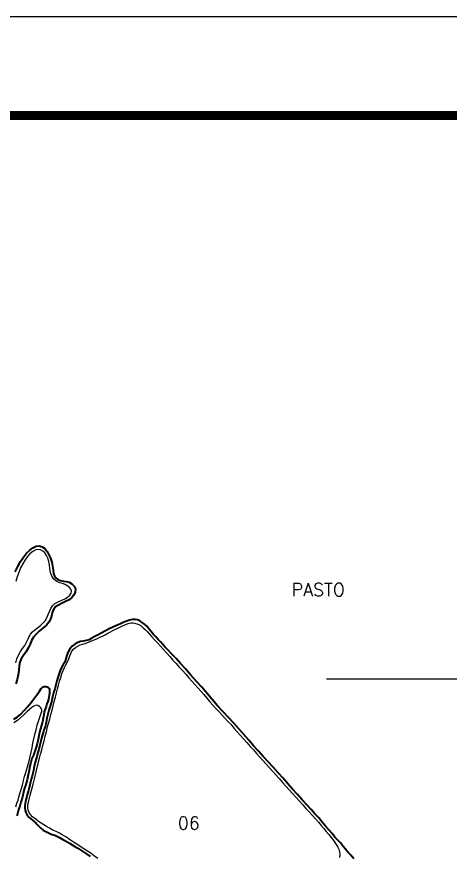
# Model space of a CAD drawing. Header units: inches. Extents: x 752207 to 755177, y 7820271 to 7822371.
# Drawn here: x 752974 to 753413, y 7821520 to 7822371 of the extents above; entities that cross this region are included whole.
import ezdxf
from ezdxf.enums import TextEntityAlignment as Align

# ---------------------------------------------------------------- set-up
doc = ezdxf.new("R2010")
doc.units = ezdxf.units.IN
doc.header["$MEASUREMENT"] = 0
doc.linetypes.add('CONTINUO', pattern=[0])
doc.linetypes.add('LIN0', pattern=[0])
doc.layers.add('0114001078', color=1, linetype='Continuous', lineweight=40)
for name, color, linetype in [('0114001078006', 5, 'Continuous'), ('0114001078014', 5, 'Continuous'), ('0114001078015', 5, 'Continuous'), ('MARGEM', 7, 'CONTINUO'), ('TEXTO', 7, 'Continuous')]:
    doc.layers.add(name, color=color, linetype=linetype)
doc.styles.add('SIMPLEX', font='simplex', dxfattribs={"height": 0.2})

msp = doc.modelspace()

# ---------------------------------------------------------------- linework, layer by layer
at = {"color": 8}
msp.add_lwpolyline([(753287.7, 7821700), (753678.01, 7821700)], dxfattribs=at)
at = {"layer": '0114001078'}
for points in [[(752972.65, 7821808.52), (752975.2, 7821813.75), (752977.98, 7821818.93), (752980.98, 7821823.42), (752984.05, 7821827.25), (752987.27, 7821830.34), (752990.54, 7821832.84), (752993.86, 7821834.36), (752997.14, 7821834.63), (752999.94, 7821833.88), (753002.62, 7821832.08), (753004.8, 7821829.11), (753006.52, 7821825.77), (753008.11, 7821822.18), (753009.6, 7821818.11), (753010.43, 7821814.06), (753010.86, 7821810.16), (753011.45, 7821806.76), (753012.36, 7821804.22), (753013.82, 7821802.38), (753015.87, 7821800.82), (753018.46, 7821799.69), (753021.36, 7821799.1), (753024.23, 7821798.66), (753027.31, 7821797.89), (753030.03, 7821796.21), (753032.08, 7821794), (753033.46, 7821791.19), (753033.39, 7821787.78), (753032.03, 7821784.81), (753029.81, 7821782.62), (753027.07, 7821780.25), (753023.63, 7821778.29), (753019.93, 7821776.6), (753016.37, 7821774.83), (753013.43, 7821772.98), (753011.54, 7821770.79), (753010.3, 7821768.14), (753009.6, 7821764.77), (753008.69, 7821761.42), (753006.95, 7821757.8), (753004.2, 7821754.44), (753000.63, 7821751.33), (752996.92, 7821748.5), (752993.63, 7821745.5), (752990.95, 7821742.42), (752989.13, 7821738.91), (752987.54, 7821735.27), (752985.6, 7821731.22), (752983.21, 7821727.13), (752980.6, 7821723.45), (752978.47, 7821720.36), (752977.17, 7821717.07), (752976.56, 7821713.14), (752976.22, 7821708.77), (752975.47, 7821704.15), (752974.51, 7821699.46), (752973.22, 7821694.93)], [(753315.58, 7821517.75), (753312.38, 7821521.38), (753309.59, 7821524.6), (753307.11, 7821527.48), (753304.61, 7821530.34), (753302.2, 7821533.55), (753299.34, 7821536.63), (753296.42, 7821539.87), (753293.46, 7821543.28), (753290.38, 7821546.9), (753286.93, 7821550.92), (753283.41, 7821555.05), (753279.89, 7821559.17), (753276.17, 7821563.4), (753272.24, 7821567.78), (753267.94, 7821572.48), (753263.26, 7821577.52), (753258.46, 7821582.84), (753253.54, 7821588.26), (753248.75, 7821593.75), (753243.96, 7821599.35), (753238.92, 7821604.93), (753233.83, 7821610.51), (753228.79, 7821616), (753223.79, 7821621.42), (753218.93, 7821626.93), (753214.01, 7821632.37), (753209.11, 7821637.93), (753204.15, 7821643.55), (753199.13, 7821649.34), (753193.84, 7821655.14), (753188.46, 7821660.92), (753182.93, 7821666.85), (753177.39, 7821672.9), (753172.1, 7821679.18), (753166.77, 7821685.44), (753161.47, 7821691.49), (753156.07, 7821697.5), (753150.45, 7821703.9), (753144.89, 7821710.16), (753139.86, 7821715.72), (753135.42, 7821720.65), (753131.26, 7821725.09), (753127.5, 7821729.03), (753124.43, 7821732.33), (753121.98, 7821735.02), (753119.68, 7821737.43), (753117.32, 7821739.94), (753114.93, 7821742.64), (753112.37, 7821745.46), (753110.02, 7821748.29), (753107.9, 7821750.89), (753105.7, 7821753.29), (753103.33, 7821755.5), (753101.12, 7821757.28), (753098.77, 7821758.74), (753096.28, 7821759.75), (753093.87, 7821760.29), (753091.1, 7821760.31), (753088.13, 7821759.62), (753085.09, 7821758.39), (753081.91, 7821757), (753078.54, 7821755.59), (753075.04, 7821754.09), (753071.42, 7821752.46), (753067.71, 7821750.66), (753063.99, 7821748.62), (753060.16, 7821746.56), (753056.49, 7821744.74), (753053.19, 7821742.96), (753050.21, 7821741.17), (753047.31, 7821739.69), (753044.41, 7821738.83), (753041.54, 7821738.39), (753038.72, 7821737.8), (753035.85, 7821736.82), (753032.98, 7821735.35), (753030.29, 7821733.28), (753027.99, 7821730.62), (753026.12, 7821727.47), (753024.87, 7821723.92), (753023.95, 7821720.29), (753022.76, 7821716.91), (753020.8, 7821713.77), (753018.8, 7821710.38), (753017.25, 7821706.5), (753015.91, 7821702.37), (753014.74, 7821698.23), (753013.63, 7821694.08), (753012.5, 7821689.94), (753011.4, 7821685.86), (753010.36, 7821681.9), (753009.47, 7821678.2), (753008.58, 7821674.76), (753007.65, 7821671.5), (753006.68, 7821668.4), (753005.88, 7821665.53), (753005.23, 7821662.83), (753004.69, 7821660.37), (753004.25, 7821658.1), (753003.78, 7821656.03), (753003.46, 7821654.31), (753003.11, 7821652.85), (753002.86, 7821651.86), (753002.72, 7821651.33), (753002.54, 7821650.74), (753002.25, 7821649.91), (753001.94, 7821649.09), (753001.58, 7821648.16), (753001.12, 7821646.78), (753000.54, 7821644.89), (752999.93, 7821642.52), (752999.29, 7821639.92), (752998.58, 7821637.21), (752997.85, 7821634.41), (752997.13, 7821631.46), (752996.41, 7821628.45), (752995.57, 7821625.41), (752994.62, 7821622.28), (752993.74, 7821619), (752992.84, 7821615.63), (752992.06, 7821612.53), (752991.46, 7821609.88), (752990.94, 7821607.32), (752990.33, 7821604.4), (752989.61, 7821601.4), (752988.84, 7821598.49), (752988.16, 7821595.64), (752987.45, 7821592.76), (752986.65, 7821589.85), (752985.84, 7821586.9), (752985, 7821583.95), (752984.18, 7821581.07), (752983.58, 7821578.45), (752983.07, 7821575.96), (752982.62, 7821573.73), (752982.4, 7821571.87), (752982.28, 7821570.41), (752982.23, 7821569.13), (752982.48, 7821567.13), (752983.22, 7821564.63), (752984.69, 7821562.04), (752986.49, 7821559.91), (752988.28, 7821558.24), (752989.91, 7821556.94), (752991.27, 7821555.93), (752992.38, 7821554.91), (752993.47, 7821554.09), (752994.58, 7821552.96), (752996.18, 7821551.09), (752998.36, 7821548.94), (753000.85, 7821546.99), (753003.57, 7821545.31), (753006.2, 7821543.98), (753008.85, 7821542.94), (753011.21, 7821542.19), (753013.41, 7821541.44), (753015.53, 7821540.49), (753017.44, 7821539.45), (753019.18, 7821538.54), (753020.88, 7821537.42), (753022.82, 7821536.26), (753025.03, 7821534.93), (753027.48, 7821533.53), (753030.16, 7821531.93), (753032.95, 7821530.23), (753035.83, 7821528.48), (753038.83, 7821526.66), (753041.91, 7821524.68), (753045.11, 7821522.51), (753048.45, 7821520.03)], [(752971.03, 7821659.08), (752974.49, 7821661.4), (752978.1, 7821664.46), (752981.45, 7821667.98), (752985, 7821671.76), (752988.32, 7821675.94), (752991.39, 7821679.98), (752994.39, 7821683.93), (752997.02, 7821687.52), (752998.92, 7821690.18), (753000.34, 7821691.62), (753001.92, 7821692.28), (753003.85, 7821692.36), (753004.96, 7821691.96), (753005.73, 7821691.55), (753006.15, 7821691.26), (753006.35, 7821691.02), (753006.8, 7821690.18), (753007.11, 7821689.34), (753007.34, 7821688.47), (753007.38, 7821687.57), (753007.29, 7821686.44), (753007.18, 7821685.2), (753006.92, 7821683.67), (753006.6, 7821681.64), (753006.13, 7821679.37), (753005.51, 7821677.11), (753004.72, 7821674.7), (753003.85, 7821672.14), (753002.78, 7821669.37), (753001.99, 7821666.6), (753001.36, 7821663.54), (753000.84, 7821660.15), (753000.02, 7821656.68), (752999.07, 7821653.12), (752998.04, 7821649.51), (752997.18, 7821645.95), (752996.45, 7821642.41), (752995.62, 7821638.65), (752994.66, 7821634.74), (752993.61, 7821630.81), (752992.44, 7821626.88), (752991.11, 7821622.94), (752989.5, 7821619.27), (752988.37, 7821615.5), (752987.4, 7821611.91), (752986.6, 7821607.58), (752985.67, 7821602.7), (752984.7, 7821597.8), (752983.24, 7821592.92), (752981.76, 7821588.29), (752980.59, 7821583.74), (752979.53, 7821579.2), (752978.31, 7821575.05), (752977.08, 7821571.17), (752975.95, 7821567.65), (752975.24, 7821564.81), (752974.09, 7821561.35)]]:
    msp.add_lwpolyline(points, dxfattribs=at)
at = {"layer": '0114001078006'}
msp.add_lwpolyline([(753056.09, 7821517.97), (753052.75, 7821520.49), (753049.37, 7821523.05), (753045.86, 7821525.52), (753042.14, 7821527.92), (753038.47, 7821530.29), (753034.84, 7821532.57), (753031.43, 7821534.79), (753028.47, 7821536.81), (753026.27, 7821538.34), (753024.48, 7821539.65), (753022.53, 7821540.88), (753020.24, 7821542.26), (753017.25, 7821543.92), (753013.88, 7821545.47), (753010.55, 7821546.98), (753007.39, 7821548.73), (753004.26, 7821550.53), (753001.45, 7821552.32), (752998.98, 7821553.85), (752996.28, 7821555.7), (752993.3, 7821557.9), (752990.2, 7821560.26), (752987.71, 7821563.06), (752986.13, 7821566.1), (752985.44, 7821569.19), (752985.38, 7821572.18), (752985.88, 7821575.13), (752986.73, 7821578.36), (752987.77, 7821582.15), (752988.78, 7821586.05), (752989.79, 7821589.71), (752990.83, 7821593.46), (752991.88, 7821597.47), (752992.86, 7821601.6), (752993.76, 7821605.56), (752994.59, 7821609.15), (752995.38, 7821612.62), (752996.27, 7821616.12), (752997.2, 7821619.8), (752998.24, 7821623.85), (752999.33, 7821628.17), (753000.47, 7821632.7), (753001.74, 7821637.33), (753002.98, 7821641.92), (753004.07, 7821646.25), (753004.99, 7821649.88), (753005.68, 7821652.83), (753006.5, 7821655.79), (753007.62, 7821659.63), (753008.75, 7821663.92), (753009.81, 7821668.24), (753010.96, 7821672.64), (753012.14, 7821677.11), (753013.34, 7821681.55), (753014.42, 7821685.91), (753015.47, 7821689.98), (753016.46, 7821693.83), (753017.52, 7821697.65), (753018.59, 7821701.45), (753019.74, 7821705.11), (753020.99, 7821708.45), (753022.41, 7821711.45), (753023.97, 7821714.28), (753025.56, 7821717.26), (753026.84, 7821720.49), (753027.83, 7821723.43), (753028.72, 7821725.86), (753029.84, 7821728), (753031.5, 7821730.12), (753033.58, 7821731.82), (753035.83, 7821733.2), (753038.35, 7821734.4), (753040.82, 7821735.26), (753043.22, 7821736.03), (753045.8, 7821736.89), (753048.4, 7821737.81), (753050.9, 7821738.77), (753053.35, 7821739.78), (753055.83, 7821740.86), (753058.37, 7821742.16), (753060.85, 7821743.43), (753063.53, 7821744.74), (753066.21, 7821746.3), (753068.9, 7821747.77), (753071.55, 7821749.18), (753074.14, 7821750.41), (753076.62, 7821751.56), (753079.11, 7821752.83), (753081.75, 7821754.04), (753084.43, 7821755.2), (753087.06, 7821756.24), (753089.68, 7821756.78), (753092.16, 7821756.77), (753094.76, 7821756.17), (753097.64, 7821755.06), (753100.04, 7821753.68), (753102.22, 7821751.78), (753104.51, 7821749.64), (753106.53, 7821747.56), (753108.54, 7821745.32), (753110.94, 7821742.76), (753113.67, 7821739.72), (753116.62, 7821736.56), (753119.71, 7821733.33), (753122.73, 7821729.87), (753125.86, 7821726.33), (753129.07, 7821722.76), (753132.28, 7821719.16), (753135.52, 7821715.53), (753138.74, 7821711.95), (753141.99, 7821708.39), (753145.25, 7821704.76), (753148.45, 7821701.16), (753151.54, 7821697.67), (753154.61, 7821694.34), (753157.58, 7821691), (753160.57, 7821687.63), (753163.64, 7821684.13), (753166.72, 7821680.57), (753169.71, 7821676.94), (753172.78, 7821673.53), (753175.73, 7821670.09), (753178.75, 7821666.96), (753181.8, 7821663.74), (753184.84, 7821660.39), (753188, 7821657.01), (753191.1, 7821653.74), (753194.04, 7821650.19), (753197.23, 7821646.55), (753200.49, 7821643.03), (753203.75, 7821639.36), (753207.16, 7821635.58), (753210.58, 7821631.71), (753213.88, 7821628.02), (753217.01, 7821624.44), (753220.07, 7821621), (753223.35, 7821617.39), (753226.73, 7821613.64), (753230.1, 7821609.92), (753233.36, 7821606.38), (753236.49, 7821602.79), (753239.98, 7821599.03), (753243.35, 7821595.22), (753246.55, 7821591.45), (753249.91, 7821587.65), (753253.28, 7821583.89), (753256.77, 7821580.15), (753260.31, 7821576.26), (753263.72, 7821572.42), (753266.99, 7821568.89), (753270.14, 7821565.47), (753273.3, 7821561.98), (753276.53, 7821558.46), (753279.6, 7821554.97), (753282.45, 7821551.69), (753285.02, 7821548.44), (753287.53, 7821545.34), (753290.09, 7821542.34), (753292.63, 7821539.37), (753295.05, 7821536.42), (753296.96, 7821533.19), (753298.19, 7821531.37), (753299.27, 7821529.66), (753300.37, 7821527.42), (753301.03, 7821524.97), (753301.16, 7821522.22), (753301.06, 7821519.27)], dxfattribs=at)
at = {"layer": '0114001078014', "elevation": 625.24}
msp.add_lwpolyline([(752973.32, 7821716.3), (752974.2, 7821720.5), (752975.97, 7821724.17), (752977.91, 7821727.61), (752980.03, 7821730.83), (752982.29, 7821733.89), (752984.01, 7821737.27), (752985.54, 7821740.45), (752986.81, 7821743.11), (752988.18, 7821745.4), (752990.11, 7821747.55), (752992.55, 7821749.83), (752995.12, 7821751.89), (752998.23, 7821754.03), (753000.66, 7821756.36), (753002.93, 7821758.98), (753004.62, 7821761.96), (753006.06, 7821765.11), (753007.34, 7821768.13), (753008.45, 7821771.2), (753010.26, 7821774.08), (753012.83, 7821776.39), (753016.18, 7821778.2), (753019.72, 7821779.6), (753022.86, 7821781.07), (753025.55, 7821782.79), (753027.72, 7821784.7), (753029.11, 7821786.8), (753029.48, 7821788.93), (753028.94, 7821790.95), (753027.6, 7821792.58), (753025.71, 7821794.07), (753023.11, 7821795.68), (753020.41, 7821796.54), (753017.58, 7821797.23), (753014.59, 7821798.51), (753011.8, 7821800.91), (753009.72, 7821804.16), (753008.43, 7821807.83), (753007.61, 7821811.64), (753007.11, 7821815.57), (753006.54, 7821819), (753005.59, 7821822.26), (753004.31, 7821825.16), (753002.5, 7821827.62), (753000.48, 7821829.51), (752998.05, 7821830.91), (752995.69, 7821831.12), (752993.27, 7821830.6), (752990.35, 7821829.22), (752987.51, 7821826.84), (752984.91, 7821823.95), (752982.52, 7821820.51), (752980.23, 7821816.6), (752978.02, 7821812.39), (752976.14, 7821807.9), (752974.49, 7821803.4), (752973.08, 7821798.63)], dxfattribs=at)
at = {"layer": '0114001078015', "elevation": 625.24}
msp.add_lwpolyline([(752973.18, 7821570.53), (752974.31, 7821574.02), (752975.41, 7821577.12), (752976.37, 7821580.31), (752977.32, 7821583.91), (752978.57, 7821587.99), (752979.76, 7821592.36), (752980.89, 7821596.99), (752982.1, 7821601.02), (752982.83, 7821604.19), (752983.81, 7821607.51), (752984.94, 7821611.04), (752985.94, 7821614.52), (752986.84, 7821617.9), (752987.74, 7821621.57), (752988.84, 7821625.8), (752989.76, 7821630.25), (752990.54, 7821634.78), (752991.38, 7821639.21), (752992.44, 7821643.69), (752993.59, 7821648.44), (752994.93, 7821653.31), (752996.46, 7821658.2), (752997.89, 7821662.37), (752998.8, 7821665.23), (752999.37, 7821667.03), (752999.56, 7821668.17), (752999.41, 7821669), (752999.09, 7821669.81), (752998.37, 7821670.78), (752997.42, 7821671.75), (752996.15, 7821672.65), (752994.81, 7821673.28), (752993.23, 7821673.13), (752991.39, 7821672.48), (752989.45, 7821670.95), (752987.02, 7821669.03), (752984.36, 7821666.6), (752981.24, 7821663.77), (752978.08, 7821660.87), (752974.72, 7821658.06), (752971.3, 7821655.41)], dxfattribs=at)
at = {"layer": 'MARGEM', "color": 174, "linetype": 'LIN0', "flags": 128}
msp.add_lwpolyline([(755176.65, 7822370.61), (752206.65, 7822370.61), (752206.65, 7820270.61), (755176.65, 7820270.61)], close=True, dxfattribs=at)
at = {"layer": 'MARGEM', "color": 174, "linetype": 'LIN0', "const_width": 9.09, "flags": 128}
msp.add_lwpolyline([(755076.65, 7822270.61), (752306.65, 7822270.61), (752306.65, 7820370.61), (755076.65, 7820370.61)], close=True, dxfattribs=at)

# ---------------------------------------------------------------- texts
at = {"layer": 'TEXTO', "linetype": 'Continuous', "style": 'SIMPLEX'}
msp.add_text('PASTO', height=13, dxfattribs=at).set_placement((753279.52, 7821779.99), align=Align.BOTTOM_CENTER)
msp.add_text('06', height=13, dxfattribs=at).set_placement((753137.23, 7821547.47))

doc.saveas('drawing.dxf')
